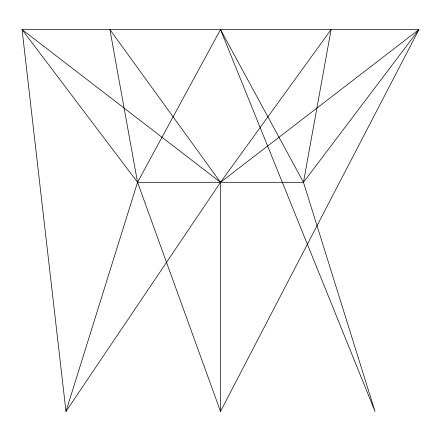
<?xml version="1.0" encoding="UTF-8"?>
<svg xmlns="http://www.w3.org/2000/svg" width="441" height="441" viewBox="0 0 441 441"><rect width="100%" height="100%" fill="white"/><g stroke="black" fill="none" stroke-linecap="round" stroke-linejoin="round"><path stroke-width="0.66" d="M65.968 411.459L137.542 182.309L220.5 29.541L375.032 411.459L303.458 182.309L331.108 29.541L220.5 182.309L65.968 411.459L22.05 29.541L418.95 29.541L220.5 411.459L137.542 182.309L109.892 29.541L220.5 182.309L220.5 411.459M303.458 182.309L418.95 29.541L220.5 182.309L22.05 29.541L137.542 182.309L303.458 182.309L220.5 29.541"/></g></svg>
